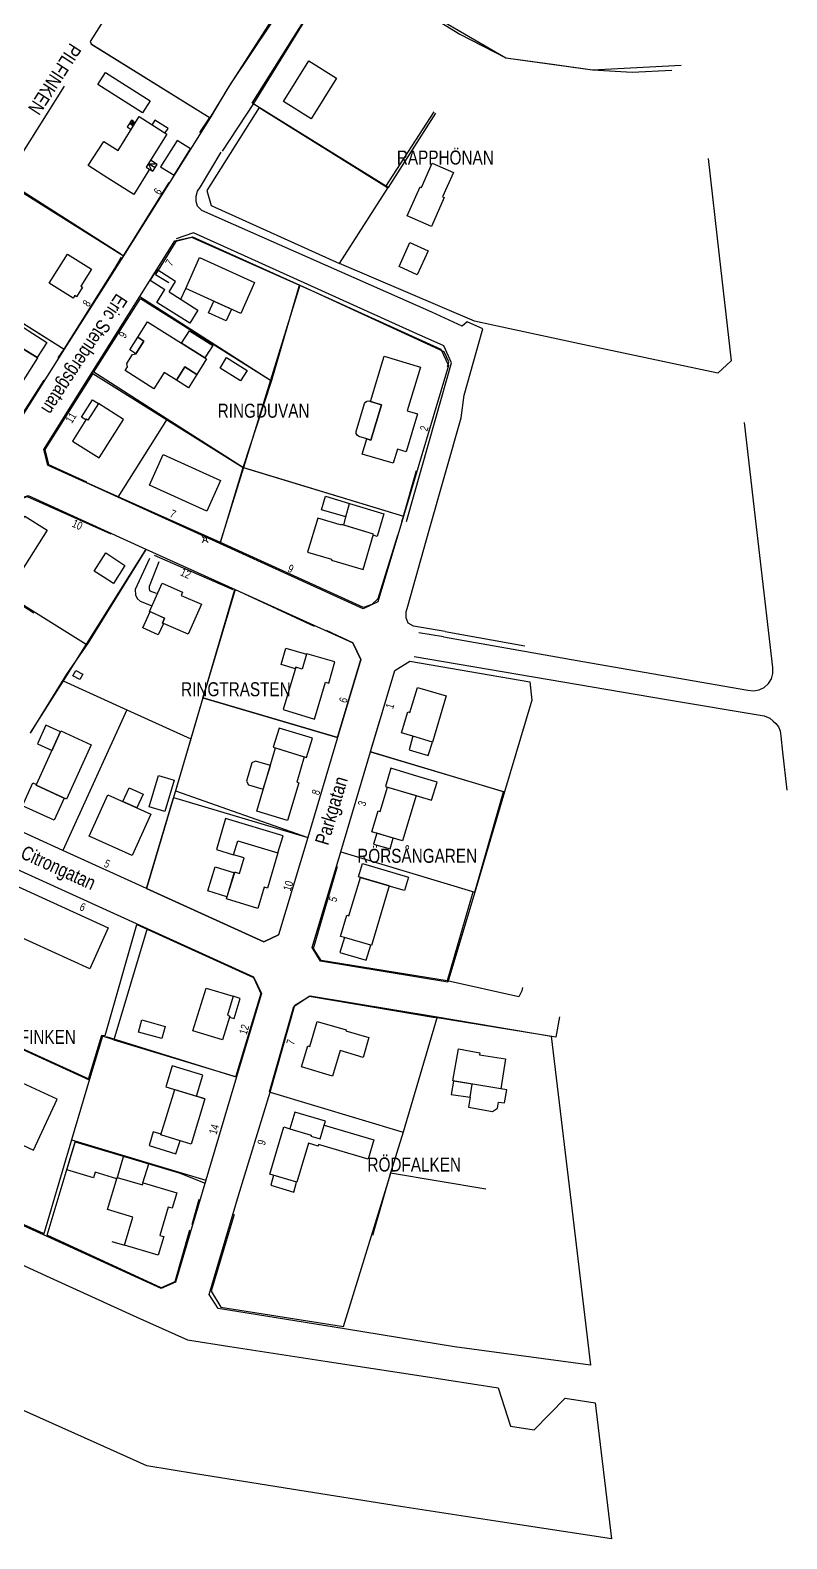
# Model space of a CAD drawing. Header units: inches. Extents: x 293 to 5393, y -540 to 5186.
# Drawn here: x 549.6 to 738.8, y 162.9 to 540 of the extents above; entities that cross this region are included whole.
import ezdxf
from ezdxf.enums import TextEntityAlignment as Align

# ---------------------------------------------------------------- set-up
doc = ezdxf.new("R2010")
doc.units = ezdxf.units.IN
doc.header["$MEASUREMENT"] = 0
doc.layers.add('Belysningsstolpe', color=8, linetype='Continuous', lineweight=9)
doc.styles.add('Arial Narrow', font='Arial Narrow.ttf', dxfattribs={"height": 0.2})

# ---------------------------------------------------------------- blocks, each defined once
blk = doc.blocks.new('symboler_63')
at = {"layer": 'Belysningsstolpe', "linetype": 'Continuous', "lineweight": -2}
blk.add_hatch(color=0, dxfattribs=at).paths.add_polyline_path([(0.18, 0.19), (0.19, 0.19), (0.19, 0.19), (0.18, 0.19)], flags=0)
at = {"layer": 'Belysningsstolpe', "color": 0, "lineweight": -2, "flags": 128}
for points in [[(-0.5, 0.5), (-0.17, 0.18)], [(0.5, 0.5), (0.18, 0.17)], [(-0.5, -0.5), (-0.18, -0.18)], [(0.51, -0.5), (0.18, -0.17)]]:
    blk.add_lwpolyline(points, dxfattribs=at)
at = {"layer": 'Belysningsstolpe', "color": 0, "lineweight": -2}
blk.add_circle((0, 0), 0.25, dxfattribs=at)

msp = doc.modelspace()

# ---------------------------------------------------------------- linework, layer by layer
at = {"flags": 128}
for points in [[(619.138, 556.819), (609.83, 542.242), (598.869, 525.253), (594.643, 518.095), (572.949, 483.616), (558.116, 460.218), (544.932, 439.329), (540.932, 438.627), (528.713, 446.266), (513.817, 455.578), (482.501, 475.113), (481.08, 481.302), (489.417, 494.55), (507.42, 523.158), (522.451, 547.041), (534.25, 565.79), (545.596, 583.817), (554.685, 598.26)], [(576.224, 555.095), (568.992, 543.973), (564.62, 537.154), (564.851, 536.56), (594.643, 518.094), (599.762, 526.532), (609.968, 541.737)], [(576.224, 555.095), (568.992, 543.973), (564.62, 537.154), (564.851, 536.56), (594.643, 518.094), (599.762, 526.532), (609.968, 541.737)], [(597.735, 509.731), (605.529, 521.673), (625.38, 553.894), (630.815, 555.089), (668.535, 533.038), (690.225, 530.089), (712.419, 531.21)], [(719.171, 507.902), (721.899, 483.546), (724.918, 457.367), (721.54, 454.26), (688.173, 461.359), (665.286, 466.272), (660.741, 467.248), (626.926, 481.69), (639.142, 500.681), (606.898, 520.674), (605.159, 521.752), (616.895, 540.395), (625.38, 553.894), (630.815, 555.089), (644.745, 546.533), (657.08, 538.957), (668.535, 533.038), (680.253, 531.459), (690.225, 530.089), (700.151, 529.489), (710.092, 530.005)], [(564.816, 536.572), (594.643, 518.095)], [(619.858, 517.798), (612.935, 522.155), (619.326, 532.311), (626.245, 527.966), (619.858, 517.798)], [(577.726, 519.301), (566.496, 526.375), (568.416, 529.423), (579.645, 522.348), (577.726, 519.301)], [(558.137, 525.984), (543.178, 502.267)], [(606.898, 520.674), (593.791, 499.904), (594.915, 496.169), (626.926, 481.69)], [(606.869, 520.669), (638.968, 500.673)], [(606.869, 520.669), (638.968, 500.673)], [(583.821, 514.023), (578.639, 505.77), (579.492, 505.247), (579.479, 505.227), (575.501, 498.929), (569.033, 503.014), (564.112, 506.121), (568.008, 512.133), (571.649, 509.883), (576.906, 518.391), (583.821, 514.023)], [(575.434, 516.008), (574.413, 516.638), (573.888, 515.788), (574.909, 515.157)], [(575.135, 516.191), (575.661, 517.041), (574.939, 517.488), (574.412, 516.637)], [(575.3, 517.264), (574.783, 516.433)], [(574.783, 516.433), (574.795, 517.2)], [(575.458, 516.78), (574.783, 516.433)], [(583.372, 514.305), (584.081, 515.431), (580.819, 517.492), (580.108, 516.368)], [(592.038, 514.382), (594.543, 518.198)], [(592.038, 514.382), (594.543, 518.198)], [(638.594, 500.891), (650.604, 519.567)], [(638.594, 500.891), (650.604, 519.567)], [(650.995, 519.271), (639.142, 500.681)], [(589.725, 510.318), (586.371, 512.392), (582.23, 505.854), (585.604, 503.769), (589.725, 510.318)], [(589.725, 510.318), (586.371, 512.392), (582.23, 505.854), (585.604, 503.769), (589.725, 510.318)], [(653.431, 389.704), (646.976, 390.813), (645.463, 391.008), (644.129, 391.747), (643.67, 393.145), (643.655, 394.615), (644.088, 396.02), (649.357, 414.992), (657.366, 443.077), (658.179, 448.775), (662.773, 465.363), (658.887, 467.097), (657.668, 466.026), (650.021, 469.485), (604.057, 489.855), (592.546, 494.888), (591.478, 495.961), (591.117, 497.195), (591.116, 498.481), (591.475, 499.716), (592.167, 500.8), (597.336, 509.494)], [(580.841, 505.549), (579.17, 506.61)], [(579.954, 505.046), (579.17, 506.61)], [(579.17, 506.61), (580.919, 506.566)], [(579.479, 505.227), (580.308, 504.705), (581.375, 506.395), (579.701, 507.453)], [(650.172, 506.784), (655.474, 504.414), (652.738, 498.296), (653.112, 498.13), (649.952, 490.94), (643.913, 493.6), (647.097, 500.826), (647.48, 500.655), (650.172, 506.784)], [(572.287, 484.017), (542.794, 502.81)], [(572.287, 484.017), (542.794, 502.81)], [(543.178, 502.267), (572.949, 483.616)], [(572.95, 483.617), (584.357, 501.907)], [(572.95, 483.617), (584.357, 501.907)], [(642.981, 418.564), (636.57, 397.151), (632.911, 395.386), (597.067, 411.693), (571.543, 423.305), (554.013, 431.28), (553.038, 435.206), (565.298, 454.721), (577.055, 473.436), (585.776, 487.367), (590.211, 488.333), (617.037, 476.215), (652.301, 460.283), (654.238, 456.167), (642.981, 418.564)], [(653.991, 455.812), (654.284, 457.065), (653.167, 459.56), (619.853, 474.925), (590.025, 488.183), (586.08, 487.135), (580.968, 478.923), (584.286, 476.882)], [(653.991, 455.812), (654.284, 457.065), (653.167, 459.56), (619.853, 474.925), (590.025, 488.183), (586.08, 487.135), (580.968, 478.923), (584.286, 476.882)], [(643.699, 417.164), (651.084, 443.003), (654.959, 456.867), (653.087, 461.084), (645.402, 464.496), (600.625, 484.755), (590.482, 489.335), (586.128, 487.865)], [(649.153, 484.82), (646.416, 478.849), (641.851, 480.922), (644.549, 486.898), (649.153, 484.82)], [(564.933, 480.261), (562.245, 476.01), (562.677, 475.742), (561.2, 473.364), (560.793, 473.653), (560.4, 473.025), (554.406, 476.792), (558.96, 484.04), (564.933, 480.261)], [(570.78, 480.457), (572.415, 483.274)], [(570.78, 480.457), (572.415, 483.274)], [(605.746, 476.909), (602.259, 469.17), (588.5, 475.384), (591.983, 483.158), (605.746, 476.909)], [(528.427, 478.89), (558.116, 460.218)], [(528.427, 478.89), (558.116, 460.218)], [(558.116, 460.218), (570.78, 480.457)], [(558.116, 460.218), (570.78, 480.457)], [(584.375, 474.586), (585.997, 477.162), (581.252, 480.138), (579.604, 477.512), (583.304, 475.19)], [(584.375, 474.586), (591.579, 470.02), (589.542, 466.754), (582.214, 471.348), (582.193, 471.316), (581.277, 471.891), (583.304, 475.19)], [(587.255, 472.723), (588.5, 475.384)], [(587.255, 472.723), (588.5, 475.384)], [(617.037, 476.215), (609.696, 452.499)], [(610.057, 452.5), (616.968, 476.275)], [(610.057, 452.5), (616.968, 476.275)], [(565.434, 454.402), (577.195, 472.95), (609.74, 452.512)], [(565.434, 454.402), (577.195, 472.95), (609.74, 452.512)], [(577.055, 473.436), (609.696, 452.499)], [(598.618, 467.303), (594.198, 469.3), (595.515, 472.216), (599.935, 470.22), (598.618, 467.303)], [(543.394, 468.725), (549.13, 464.946), (553.765, 461.893), (551.343, 458.215), (540.764, 464.711), (543.394, 468.725)], [(543.274, 469.553), (558.116, 460.218)], [(576.501, 463.224), (578.958, 467.112), (587.453, 461.767), (593.302, 458.087), (593.718, 457.826), (591.27, 453.94), (588.26, 455.858), (586.168, 452.532), (583.096, 454.466), (580.522, 450.376), (573.392, 454.902), (573.977, 455.823), (573.788, 456.659), (575.214, 458.948), (576.042, 459.09), (578.039, 462.251), (576.501, 463.224)], [(593.302, 458.087), (587.453, 461.767), (589.472, 464.879), (595.32, 461.201), (593.302, 458.087)], [(544.178, 462.615), (546.612, 461.121), (551.343, 458.215), (551.48, 458.132), (545.448, 448.61), (538.26, 453.059), (544.178, 462.615)], [(556.649, 458.054), (558.116, 460.218)], [(556.649, 458.054), (558.116, 460.218)], [(576.042, 459.09), (574.548, 460.052), (576.501, 463.224), (578.039, 462.251), (576.042, 459.09)], [(594.311, 459.644), (593.302, 458.087)], [(598.695, 458.167), (603.886, 454.969), (602.227, 452.329), (597.1, 455.535), (598.695, 458.167)], [(647.209, 455.736), (643.885, 444.883), (646.453, 444.115), (643.614, 434.631), (641.459, 435.276), (640.399, 431.731), (632.657, 434.046), (633.79, 437.83), (634.843, 437.515), (637.496, 446.378), (634.697, 447.214), (638.1, 458.543), (647.209, 455.736)], [(545.26, 440.23), (553.108, 452.515)], [(545.26, 440.23), (553.108, 452.515)], [(565.089, 454.341), (553.036, 435.223), (554, 431.272), (563.631, 426.914)], [(565.3, 454.207), (553.305, 435.179), (554.214, 431.449), (563.734, 427.142)], [(565.089, 454.341), (565.3, 454.207)], [(565.291, 454.195), (602.865, 430.724)], [(565.291, 454.195), (602.865, 430.724)], [(565.298, 454.721), (583.841, 442.882)], [(591.27, 453.94), (589.189, 450.632), (586.168, 452.532), (588.26, 455.858), (591.27, 453.94)], [(602.865, 430.724), (610.057, 452.5)], [(602.865, 430.724), (610.057, 452.5)], [(609.696, 452.499), (602.945, 430.686)], [(563.668, 442.811), (563.541, 442.61), (560.161, 437.271), (566.841, 433.107), (572.917, 442.717), (566.686, 446.67), (564.074, 442.555), (563.668, 442.811)], [(563.668, 442.811), (563.54, 442.61), (562.475, 443.283), (565.208, 447.608), (566.686, 446.67), (564.074, 442.555), (563.668, 442.811)], [(634.843, 437.515), (633.79, 437.83), (631.778, 438.432), (631.364, 438.726), (631.124, 439.171), (631.104, 439.677), (633.182, 446.676), (633.448, 447.03), (633.829, 447.257), (634.267, 447.321), (634.697, 447.214), (637.496, 446.378), (634.843, 437.515)], [(583.841, 442.882), (571.543, 423.305)], [(583.841, 442.882), (602.945, 430.686)], [(652.937, 388.337), (687.84, 382.22), (729.065, 375.045), (730.475, 374.873), (731.878, 375.103), (733.159, 375.718), (734.216, 376.667), (734.966, 377.875), (735.345, 379.244), (735.327, 380.665), (730.997, 418.026), (728.227, 441.927)], [(555.159, 438.591), (555.37, 438.457)], [(593.775, 419.783), (579.444, 426.303), (582.908, 433.918), (597.24, 427.398), (593.775, 419.783)], [(602.945, 430.686), (597.067, 411.693)], [(597.236, 411.936), (602.865, 430.724)], [(597.236, 411.936), (602.865, 430.724)], [(602.865, 430.724), (642.98, 418.562)], [(602.865, 430.724), (642.98, 418.562)], [(602.945, 430.686), (642.981, 418.564)], [(642.98, 418.562), (646.2, 429.955)], [(642.98, 418.562), (646.2, 429.955)], [(563.631, 426.914), (563.734, 427.142)], [(597.236, 411.936), (563.631, 426.914)], [(597.236, 411.936), (563.631, 426.914)], [(549.113, 423.652), (578.57, 410.303), (600.885, 400.19), (630.318, 386.852), (632.266, 382.679), (626.498, 363.177), (619.023, 338.246), (611.685, 313.888), (608.048, 312.166), (578.682, 325.503), (557.821, 334.972), (536.96, 344.441), (507.512, 357.811), (506.257, 361.379), (520.027, 383.105), (533.915, 405.025), (544.742, 422.113), (549.113, 423.652)], [(545.005, 421.989), (548.858, 423.449), (569.813, 414.089)], [(545.005, 421.989), (548.858, 423.449), (569.813, 414.089)], [(629.504, 421.708), (638.076, 419.089), (636.39, 413.445), (635.376, 413.748), (635.466, 414.055), (628.05, 416.265), (628.564, 418.329), (622.475, 420.105), (623.479, 423.548), (629.504, 421.708)], [(628.564, 418.329), (629.504, 421.708)], [(642.537, 417.128), (642.98, 418.562)], [(642.537, 417.128), (642.98, 418.562)], [(553.895, 414.998), (547.464, 404.852), (541.842, 408.405), (548.268, 418.49), (553.895, 414.998)], [(618.972, 409.536), (625, 407.739), (624.949, 407.566), (632.858, 405.229), (635.466, 414.055), (627.545, 416.416), (627.502, 416.273), (621.51, 418.022), (618.972, 409.536)], [(641.475, 413.689), (636.585, 397.865), (635.077, 396.454), (632.956, 395.721), (597.236, 411.936)], [(641.475, 413.689), (636.585, 397.865), (635.077, 396.454), (632.956, 395.721), (597.236, 411.936)], [(578.55, 410.186), (564.085, 386.859), (558.725, 379.016), (549.616, 364.258)], [(578.55, 410.186), (564.085, 386.859), (558.725, 379.016), (549.616, 364.258)], [(578.57, 410.303), (563.596, 386.51)], [(570.445, 401.714), (567.892, 403.346), (565.618, 404.799), (568.502, 409.342), (570.778, 407.861), (573.32, 406.212), (570.445, 401.714)], [(579.437, 407.917), (575.866, 400.233), (575.958, 398.871), (576.329, 397.918), (577.14, 397.28), (579.85, 396.205)], [(579.437, 407.917), (575.866, 400.233), (575.958, 398.871), (576.329, 397.918), (577.14, 397.28), (579.85, 396.205)], [(600.372, 400.085), (580.736, 408.662)], [(533.915, 405.025), (563.596, 386.51)], [(534.141, 404.945), (550.519, 394.333)], [(534.141, 404.945), (550.519, 394.333)], [(581.216, 399.21), (579.654, 399.768), (579.429, 400.287), (579.471, 401.048), (581.852, 407.188)], [(581.216, 399.21), (579.654, 399.768), (579.429, 400.287), (579.471, 401.048), (581.852, 407.188)], [(587.356, 398.73), (592.422, 396.516), (589.136, 388.993), (582.967, 391.686), (582.721, 391.794), (583.215, 393.07), (579.478, 394.738), (582.642, 401.797), (587.712, 399.525), (587.356, 398.73)], [(592.812, 373.113), (594.096, 377.485), (600.784, 400.2)], [(592.812, 373.113), (594.096, 377.485), (600.784, 400.2)], [(600.885, 400.19), (592.813, 373.114)], [(620.7, 390.98), (600.784, 400.2)], [(620.7, 390.98), (600.784, 400.2)], [(582.721, 391.794), (582.967, 391.686), (581.623, 388.878), (577.784, 390.606), (579.619, 394.681), (583.215, 393.07), (582.721, 391.794)], [(626.497, 363.177), (632.284, 382.69), (630.336, 386.843), (623.692, 389.962)], [(626.497, 363.177), (632.284, 382.69), (630.336, 386.843), (623.692, 389.962)], [(652.937, 388.337), (646.773, 389.354)], [(653.431, 389.704), (673.282, 386.126)], [(563.596, 386.51), (557.84, 377.352)], [(616.051, 380.767), (615.938, 380.395), (612.348, 381.441), (613.551, 385.569), (618.754, 384.053), (617.613, 380.293), (616.051, 380.767)], [(618.782, 384.149), (618.755, 384.053), (617.613, 380.293), (616.051, 380.767), (612.84, 370.194), (620.683, 367.813), (623.485, 377.016), (624.261, 376.75), (625.819, 382.1), (618.782, 384.149)], [(674.548, 377.14), (675.042, 372.556), (668.263, 349.637), (660.806, 324.581), (654.078, 302.072), (622.234, 307.298), (620.137, 310.693), (627.28, 334.644), (634.691, 359.627), (640.785, 379.913), (644.557, 382.261), (674.548, 377.14)], [(645.674, 383.435), (708.707, 372.695), (733.136, 368.612), (734.544, 368.025), (735.435, 367.296), (736.077, 366.667), (736.709, 365.868), (737.164, 364.91), (737.34, 363.543), (737.707, 359.538), (738.83, 350.033)], [(557.84, 377.352), (549.606, 364.394)], [(557.84, 377.352), (573.805, 370.111)], [(562.04, 377.689), (560.319, 378.616), (561.034, 379.963), (562.76, 379.05), (562.04, 377.689)], [(644.587, 369.456), (646.45, 375.742), (653.642, 373.612), (650.216, 362.057), (645.322, 363.511), (642.435, 364.368), (644.033, 369.624), (644.587, 369.456)], [(573.805, 370.111), (557.821, 334.972)], [(573.805, 370.111), (589.768, 362.87)], [(626.497, 363.177), (592.812, 373.113), (585.985, 349.88), (619.023, 338.246)], [(626.497, 363.177), (592.812, 373.113), (585.985, 349.88), (619.023, 338.246)], [(592.813, 373.114), (589.768, 362.87)], [(592.813, 373.114), (626.498, 363.177)], [(553.551, 366.265), (551.486, 361.612), (555.089, 359.97), (557.2, 364.603), (553.551, 366.265)], [(634.699, 359.745), (637.049, 367.495)], [(558.702, 347.811), (551.122, 351.264), (551.225, 351.492), (557.312, 364.848), (564.897, 361.4), (558.702, 347.811)], [(589.768, 362.87), (585.436, 348.172)], [(620.181, 363.018), (611.907, 365.538), (610.375, 360.79), (618.715, 358.201), (620.181, 363.018)], [(650.216, 362.057), (645.322, 363.511), (644.353, 360.123), (649.132, 358.716), (650.216, 362.057)], [(618.167, 358.368), (616.29, 352.082), (616.836, 351.917), (613.985, 342.478), (606.279, 344.806), (610.968, 360.588), (618.167, 358.368)], [(627.279, 334.643), (660.806, 324.58), (668.001, 349.665), (634.691, 359.626)], [(627.279, 334.643), (660.806, 324.58), (668.001, 349.665), (634.691, 359.626)], [(634.691, 359.627), (668.263, 349.637)], [(605.971, 357.322), (605.059, 356.852), (603.712, 352.318), (604.214, 351.407), (607.914, 350.308), (609.671, 356.222), (605.971, 357.322)], [(645.471, 353.792), (639.786, 355.503), (638.441, 350.946), (650.012, 347.56), (651.393, 352.043), (645.471, 353.792)], [(551.122, 351.264), (558.134, 348.069), (555.635, 342.534), (547.696, 346.15), (550.307, 351.911), (551.225, 351.492), (551.122, 351.264)], [(577.837, 349.086), (576.265, 345.626), (572.807, 347.202), (574.379, 350.662), (577.837, 349.086)], [(583.329, 344.699), (579.345, 345.884), (581.676, 353.75), (585.657, 352.574), (583.329, 344.699)], [(635.049, 339.639), (636.655, 344.895), (637.154, 344.748), (638.969, 350.791), (646.138, 348.694), (642.76, 337.346), (635.049, 339.639)], [(601.221, 278.386), (593.507, 252.551), (585.939, 227.106), (582.357, 225.496), (552.927, 238.919), (488.619, 268.107), (460.053, 281.116), (458.556, 286.152), (472.398, 307.97), (486.856, 330.767), (498.734, 349.203), (502.642, 350.096), (532.088, 336.726), (578.846, 315.467), (605.496, 303.395), (607.455, 299.213), (601.221, 278.386)], [(569.075, 348.903), (579.783, 344.024), (575.097, 333.709), (564.384, 338.577), (569.075, 348.903)], [(585.436, 348.172), (578.682, 325.503)], [(578.682, 325.502), (585.481, 348.14)], [(578.682, 325.502), (585.481, 348.14)], [(585.436, 348.172), (619.023, 338.246)], [(612.859, 338.67), (598.481, 342.944), (596.173, 335.18), (600.486, 333.896), (601.512, 337.349), (611.577, 334.357), (612.859, 338.67)], [(608.154, 325.829), (606.569, 320.48), (598.676, 322.906), (600.744, 329.635), (601.988, 329.254), (603.122, 333.112), (600.486, 333.896), (601.512, 337.349), (611.577, 334.357), (608.97, 325.588), (608.154, 325.829)], [(635.5, 336.562), (639.603, 335.342), (640.406, 338.046), (636.304, 339.267), (635.5, 336.562)], [(627.28, 334.644), (660.806, 324.581)], [(531.203, 320.524), (535.854, 330.771), (569.152, 315.663), (564.507, 305.428), (531.203, 320.524)], [(594.044, 324.853), (595.895, 330.875), (600.673, 329.407), (598.823, 323.385), (594.044, 324.853)], [(660.309, 324.537), (653.889, 302.429), (622.399, 307.501), (620.45, 310.494), (626.441, 331.014)], [(660.309, 324.537), (653.889, 302.429), (622.399, 307.501), (620.45, 310.494), (626.441, 331.014)], [(629.307, 318.648), (632.184, 328.235), (639.415, 326.097), (634.95, 311.218), (634.774, 311.27), (628.202, 313.224), (627.243, 313.509), (628.816, 318.795), (629.307, 318.648)], [(632.711, 331.731), (644.205, 328.282), (643.199, 324.93), (639.406, 326.068), (639.415, 326.097), (631.704, 328.377), (632.711, 331.731)], [(578.682, 325.502), (608.047, 312.166), (611.685, 313.888)], [(578.682, 325.502), (608.047, 312.166), (611.685, 313.888)], [(564.234, 277.853), (567.568, 288.793), (568.402, 288.737), (576.291, 316.473), (605.452, 303.264), (607.303, 299.228), (601.082, 278.55)], [(564.234, 277.853), (567.568, 288.793), (568.402, 288.737), (576.291, 316.473), (605.452, 303.264), (607.303, 299.228), (601.082, 278.55)], [(578.846, 315.467), (570.549, 287.689)], [(634.774, 311.27), (628.202, 313.224), (627.037, 309.468), (633.66, 307.523), (634.774, 311.27)], [(510.44, 302.403), (564.46, 277.786)], [(672.753, 300.701), (672.524, 299.884), (671.834, 298.371), (653.889, 302.429)], [(516.365, 299.549), (564.405, 277.67)], [(516.365, 299.549), (564.405, 277.67)], [(598.946, 293.775), (599.54, 293.594), (597.722, 287.64), (590.318, 289.881), (593.584, 300.6), (600.396, 298.522), (598.946, 293.775)], [(628.256, 215.39), (596.603, 220.542), (594.356, 223.98), (601.728, 248.713), (609.599, 274.551), (615.834, 296.312), (619.619, 298.686), (651.428, 293.356), (679.877, 288.591), (684.875, 246.892), (689.754, 206.334), (655.711, 210.923), (628.256, 215.39)], [(599.54, 293.594), (599.454, 293.315), (600.623, 292.959), (602.16, 297.983), (600.396, 298.522), (598.946, 293.775), (599.54, 293.594)], [(609.441, 274.656), (615.563, 296.016), (619.353, 298.601), (650.914, 293.269)], [(609.441, 274.656), (615.563, 296.016), (619.353, 298.601), (650.914, 293.269)], [(550.458, 260.072), (556.369, 272.86), (530.235, 284.817), (511.724, 293.441), (505.864, 280.764), (529.643, 269.781), (550.458, 260.072)], [(583.39, 291.015), (582.568, 288.02), (576.706, 289.605), (577.52, 292.607), (583.39, 291.015)], [(634.33, 288.237), (632.854, 283.251), (627.1, 284.952), (625.211, 278.573), (617.48, 280.866), (619.049, 286.148), (619.585, 285.988), (621.42, 292.264), (628.634, 290.13), (628.577, 289.938), (634.33, 288.237)], [(651.428, 293.356), (642.901, 264.601)], [(682, 293.424), (681.09, 288.355), (650.914, 293.269)], [(570.549, 287.689), (567.679, 288.56), (564.46, 277.786)], [(600.907, 278.437), (568.662, 288.424)], [(600.907, 278.437), (568.662, 288.424)], [(570.549, 287.689), (601.221, 278.386)], [(662.085, 284.402), (661.997, 283.91), (668.484, 282.866), (667.289, 275.437), (655.286, 277.364), (656.711, 285.359), (662.085, 284.402)], [(593.327, 272.92), (591.173, 273.569), (592.758, 278.835), (585.098, 281.141), (583.512, 275.874), (591.173, 273.569)], [(564.46, 277.786), (559.963, 262.631)], [(654.894, 274.023), (659.633, 273.288), (660.169, 276.58), (655.484, 277.332), (654.894, 274.023)], [(659.633, 273.288), (659.227, 270.79), (665.228, 269.741), (666.449, 270.583), (666.728, 272.092), (668.201, 271.882), (668.79, 275.149), (667.289, 275.437)], [(589.858, 261.539), (582.282, 263.867), (585.748, 275.202), (591.526, 273.462), (593.327, 272.92), (589.858, 261.539)], [(609.599, 274.551), (642.901, 264.601)], [(552.953, 239.253), (519.563, 254.183), (521.133, 257.996), (498.166, 268.44), (496.013, 264.832), (489.61, 268.497)], [(619.789, 263.605), (622.148, 262.906), (623.151, 266.294), (623.445, 267.287), (615.776, 269.558), (614.552, 265.429), (619.864, 263.856), (619.789, 263.605)], [(582.336, 264.044), (580.405, 264.635), (579.357, 261.21), (586.068, 259.147), (587.086, 262.39), (582.282, 263.867), (582.336, 264.044)], [(623.151, 266.295), (635.539, 262.627), (634.12, 257.833), (621.731, 261.5), (621.608, 261.083), (619.243, 261.783), (616.337, 252.091), (609.512, 254.118), (613.009, 265.886), (614.552, 265.429), (619.864, 263.856), (619.789, 263.605), (622.148, 262.906), (623.151, 266.295)], [(642.901, 264.601), (639.752, 254.425)], [(559.963, 262.631), (552.927, 238.919)], [(589.452, 240.047), (585.825, 227.149), (582.38, 225.641), (553.856, 238.791), (560.903, 262.169), (587.117, 254.332), (593.13, 251.911)], [(589.452, 240.047), (585.825, 227.149), (582.38, 225.641), (553.856, 238.791), (560.903, 262.169), (587.117, 254.332), (593.13, 251.911)], [(572.931, 258.663), (571.273, 252.938), (565.89, 254.536), (565.48, 253.155), (558.753, 255.178), (560.917, 262.344), (567.616, 260.329), (567.596, 260.262), (572.931, 258.663)], [(559.963, 262.631), (593.507, 252.551)], [(577.82, 251.893), (579.259, 256.661)], [(577.851, 251.891), (586.255, 249.39), (585.097, 245.577), (584.145, 245.844), (582.037, 238.73), (583.016, 238.466), (581.651, 233.865), (573.233, 236.366), (575.29, 243.34), (568.967, 245.231), (571.376, 253.283), (577.703, 251.403), (577.851, 251.891)], [(600.592, 244.038), (594.847, 224.861), (597.33, 220.821), (627.99, 216.046), (639.813, 254.297)], [(600.592, 244.038), (594.847, 224.861), (597.33, 220.821), (627.99, 216.046), (639.813, 254.297)], [(610.498, 253.824), (609.755, 251.323), (615.506, 249.615), (616.25, 252.117)], [(639.752, 254.425), (635.209, 238.773)], [(639.752, 254.425), (663.554, 250.427)], [(591.787, 247.768), (590.045, 241.456)], [(591.787, 247.768), (590.045, 241.456)], [(528.853, 239.973), (554.516, 228.292), (576.299, 218.361), (588.93, 212.68), (599.503, 211.034), (623.359, 207.34), (647.399, 203.646)], [(570.06, 237.27), (573.226, 236.341)], [(570.06, 237.27), (573.226, 236.341)], [(647.399, 203.646), (666.622, 200.684), (669.695, 191.105), (675.624, 190.189), (683.424, 198.096), (690.893, 196.947), (694.982, 162.942), (666.026, 167.356), (642.2, 171.047), (614.999, 175.366), (590.997, 179.163), (578.762, 181.182), (566.353, 186.747), (540.784, 198.142)]]:
    msp.add_lwpolyline(points, dxfattribs=at)

# ---------------------------------------------------------------- block references
at = {"layer": 'Belysningsstolpe', "xscale": 1.5, "yscale": 1.5}
msp.add_blockref('symboler_63', (593.35, 412.722), dxfattribs=at)

# ---------------------------------------------------------------- texts
at = {"style": 'Arial Narrow'}
for s, rotation, width, p in [('PILFINKEN', 237.12775, 0.95462, (548.913, 520.378)), ('Eric Stenbergsgatan', 236.78871, 0.954349, (552.252, 445.393)), ('Parkgatan', 73.38843, 0.954334, (629.102, 352.791)), ('Citrongatan', 335.55253, 0.954262, (564.953, 324.999))]:
    msp.add_text(s, height=3.5, rotation=rotation, dxfattribs=dict(at, width=width)).set_placement(p, align=Align.RIGHT)
for s, width, p in [('RAPPHÖNAN', 0.954629, (665.544, 506.398)), ('RINGDUVAN', 0.954569, (619.462, 443.127)), ('RINGTRASTEN', 0.954586, (614.77, 373.516)), ('RÖRSÅNGAREN', 0.954608, (661.379, 331.887)), ('ROSENFINKEN', 0.954624, (561.038, 286.621)), ('RÖDFALKEN', 0.954567, (657.348, 254.739))]:
    msp.add_text(s, height=3.5, dxfattribs=dict(at, width=width)).set_placement(p, align=Align.RIGHT)
at = {"linetype": 'Continuous', "style": 'Arial Narrow', "width": 0.954172}
for s, rotation, p in [('6', 57.81909, (582.683, 499.663)), ('7', 57.95408, (585.617, 481.85)), ('8', 57.6301, (564.904, 471.697)), ('9', 57.86409, (573.967, 463.825)), ('11', 57.86409, (561.306, 443.622)), ('2', 73.33443, (649.268, 440.765)), ('7', 335.32314, (585.451, 417.933)), ('10', 335.62454, (562.116, 414.977)), ('12', 335.61554, (589.198, 402.8)), ('9', 335.53454, (614.907, 404.24)), ('6', 73.52343, (629.067, 372.857)), ('1', 73.28043, (640.69, 371.377)), ('8', 73.30743, (622.193, 349.833)), ('3', 73.47843, (633.743, 347.037)), ('5', 335.58854, (569, 330.499)), ('10', 73.23544, (615.44, 327.022)), ('6', 335.55254, (562.883, 319.682)), ('5', 73.38843, (626.479, 323.123)), ('12', 73.33443, (604.43, 291.119)), ('7', 74.00941, (615.897, 287.389)), ('14', 73.37943, (596.881, 266.171)), ('9', 73.05544, (608.625, 262.306))]:
    msp.add_text(s, height=2, rotation=rotation, dxfattribs=at).set_placement(p, align=Align.RIGHT)

doc.saveas('drawing.dxf')
